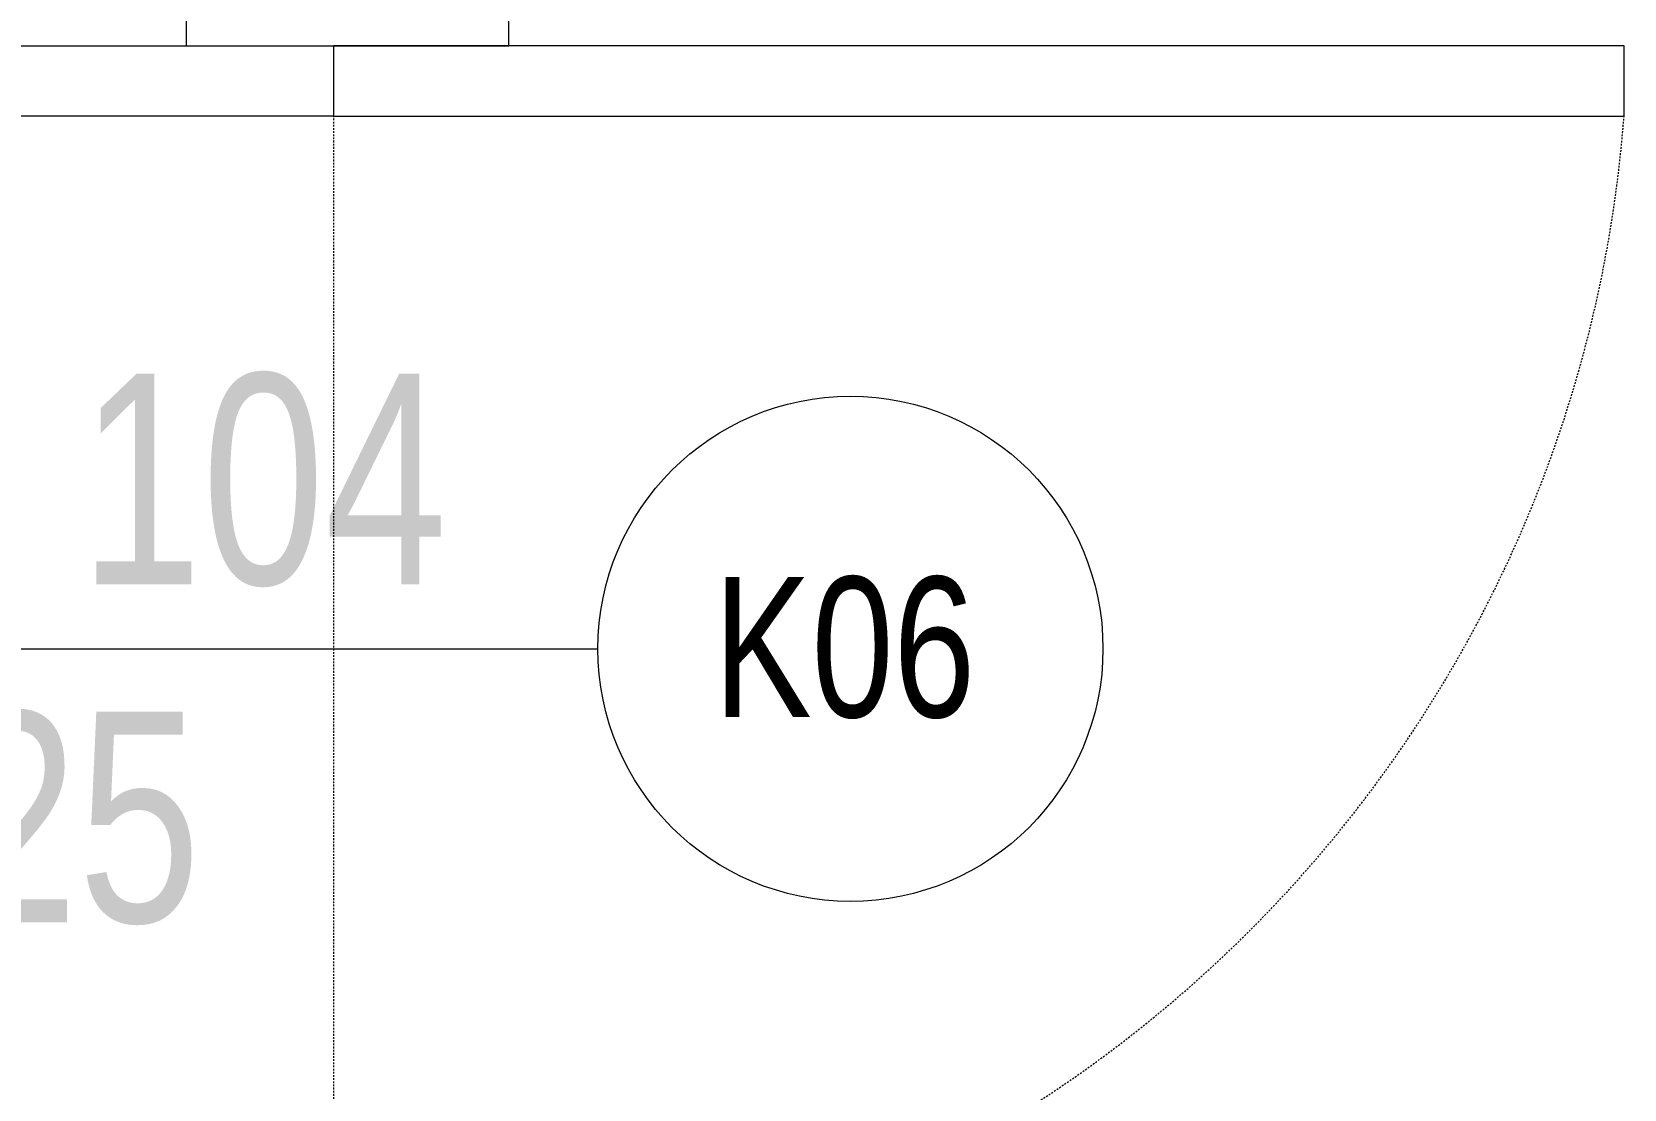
# Model space of a CAD drawing. Header units: millimetres. Extents: x 809 to 8159, y 33 to 4533.
# Drawn here: x 3976.8 to 4090.3, y 1154.4 to 1229.8 of the extents above; entities that cross this region are included whole.
import ezdxf
from ezdxf.enums import TextEntityAlignment as Align

# ---------------------------------------------------------------- set-up
doc = ezdxf.new("R2010")
doc.units = ezdxf.units.MM
doc.linetypes.add('HIDDEN2', pattern=[0.1875, 0.125, -0.0625])
doc.layers.add('KAPI', color=20, linetype='Continuous', lineweight=0)
doc.layers.add('kapi_tag_yeni', color=2, linetype='Continuous', lineweight=0)
doc.styles.add('kapi_tag', font='arial.ttf', dxfattribs={"width": 0.75})

# ---------------------------------------------------------------- blocks, each defined once
blk = doc.blocks.new('kapi_tag_yeni')
at = {"layer": 'kapi_tag_yeni'}
blk.add_line((0, 0), (-0.6504, 0), dxfattribs=at)
blk.add_circle((-0.8304, 0), 0.18, dxfattribs=at)
at = {"layer": 'kapi_tag_yeni', "style": 'kapi_tag', "width": 0.75}
for tag, p in [('KAPI_ENI', (-0.553, 0.047)), ('KAPI_BOYU', (-0.553, -0.194))]:
    blk.add_attdef(tag, p, '', height=0.15, dxfattribs=at)
blk.add_attdef('KAPI_TAG_02', text='', height=0.15, dxfattribs=at).set_placement((-0.8304, 0), align=Align.MIDDLE_CENTER)
blk = doc.blocks.new('k06')
at = {"layer": 'KAPI', "linetype": 'HIDDEN2'}
blk.add_line((35954.28, -8062.47), (35954.28, -8152.52), dxfattribs=at)
blk.add_line((35954.28, -8062.47), (35954.28, -8152.52), dxfattribs=at)
at = {"layer": 'KAPI', "elevation": 0}
for points in [[(35964.78, -8052.47), (35964.78, -8060.47), (35945.78, -8060.47), (35945.78, -8052.47), (35943.78, -8052.47), (35943.78, -8062.47), (35964.78, -8062.47), (35966.78, -8062.47), (35966.78, -8052.47)], [(35954.28, -8062.47), (35954.28, -8067.47), (35862.28, -8067.47), (35862.28, -8062.47)], [(35954.28, -8062.47), (35954.28, -8067.47), (36046.28, -8067.47), (36046.28, -8062.47)]]:
    blk.add_lwpolyline(points, close=True, dxfattribs=at)
at = {"layer": 'KAPI', "linetype": 'HIDDEN2'}
for centre, start, end in [((35954.01, -8060.48), 184.3595, 270.17), ((35954.56, -8060.48), 269.83, 355.6405)]:
    blk.add_arc(centre, 91.99, start, end, dxfattribs=at)

msp = doc.modelspace()

# ---------------------------------------------------------------- block references
at = {"layer": 'KAPI'}
msp.add_blockref('k06', (-31955.96, 9291.27), dxfattribs=at)
at = {"layer": 'kapi_tag_yeni'}
ref = msp.add_blockref('kapi_tag_yeni', (3952.14, 1185.83), dxfattribs=dict(at, xscale=99.99999999999996, yscale=99.99999999999996, zscale=99.99999999999996, rotation=180))
ref.add_attrib('KAPI_BOYU', '104', (3980.22, 1190.43), dxfattribs={"height": 15, "style": 'kapi_tag', "width": 0.75})
ref.add_attrib('KAPI_ENI', '225', (3962.64, 1166.34), dxfattribs={"height": 15, "style": 'kapi_tag', "width": 0.75})
ref.add_attrib('KAPI_TAG_02', 'K06', dxfattribs={"height": 10, "style": 'kapi_tag', "width": 0.75}).set_placement((4034.75, 1185.96), align=Align.MIDDLE_CENTER)

doc.saveas('drawing.dxf')
